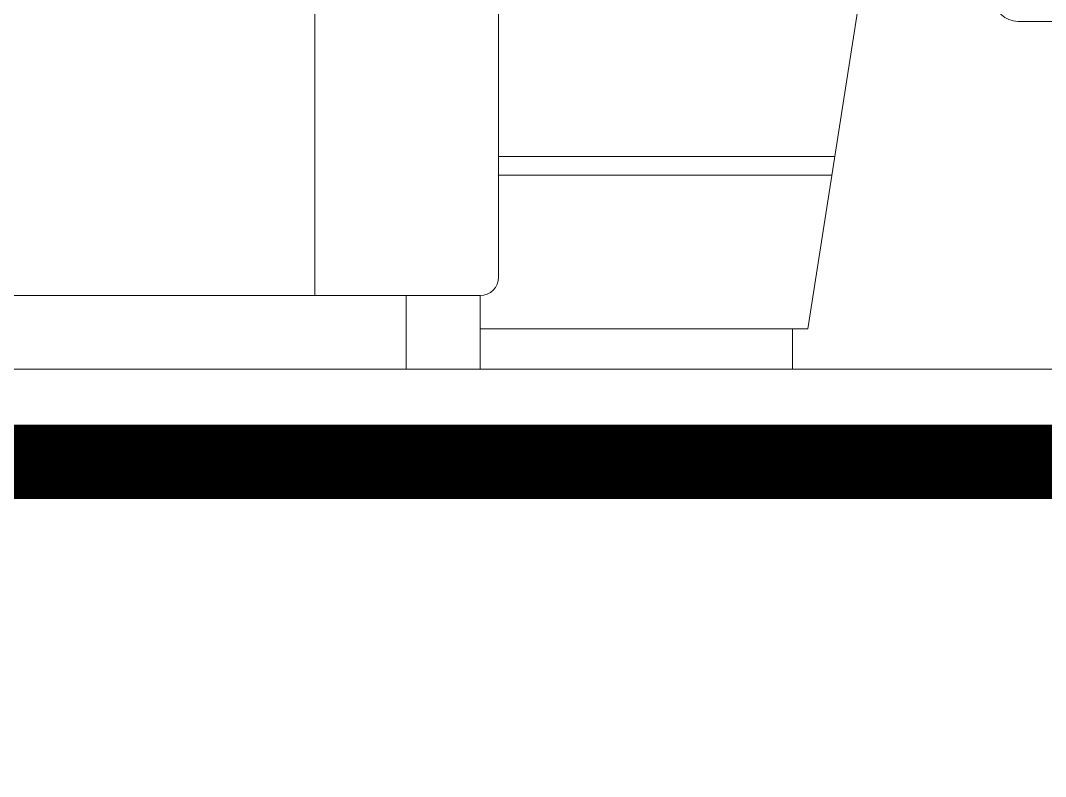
# Model space of a CAD drawing. Header units: millimetres. Extents: x 219.2 to 298.5, y 137.8 to 166.3.
# Drawn here: x 260.485 to 261.592, y 143.521 to 144.338 of the extents above; entities that cross this region are included whole.
import ezdxf

# ---------------------------------------------------------------- set-up
doc = ezdxf.new("R2010")
doc.units = ezdxf.units.MM
for name, color, linetype, lineweight in [('fach00', 33, 'Continuous', 0), ('fach20', 160, 'Continuous', 20), ('muebles', 43, 'Continuous', 0)]:
    doc.layers.add(name, color=color, linetype=linetype, lineweight=lineweight)

# ---------------------------------------------------------------- blocks, each defined once
blk = doc.blocks.new('kids of the century')
at = {"layer": 'fach00'}
for p, q in [((227.3052, 125.7397), (227.3052, 124.9486)), ((227.7504, 125.4731), (227.4589, 125.4997)), ((227.7958, 124.9286), (227.7958, 125.4233)), ((227.9941, 125.3265), (227.7958, 125.3265)), ((227.9941, 125.2765), (227.7958, 125.2765)), ((227.9941, 125.2665), (227.9941, 124.9486)), ((227.9741, 124.9286), (227.3252, 124.9286))]:
    blk.add_line(p, q, dxfattribs=at)
for points in [[(227.4048, 124.9286), (227.3252, 124.9286), (227.3252, 124.8489), (227.4048, 124.8489)], [(227.8945, 124.9286), (227.9741, 124.9286), (227.9741, 124.8489), (227.8945, 124.8489)]]:
    blk.add_lwpolyline(points, close=True, dxfattribs=at)
for centre, radius, start, end in [((227.3727, 125.7079), 0.0746, 45.949, 154.8082), ((226.914, 125.5613), 0.5484, 353.5488, 21.4161), ((227.7458, 125.4233), 0.05, 360, 84.7903), ((227.9941, 125.3015), 0.025, 270, 90), ((227.9841, 125.2665), 0.01, 0, 90), ((227.3252, 124.9486), 0.02, 180, 270), ((227.9741, 124.9486), 0.02, 270, 360)]:
    blk.add_arc(centre, radius, start, end, dxfattribs=at)
blk = doc.blocks.new('culion')
at = {"layer": 'muebles'}
for p, q in [((228.7497, 130.8719), (228.7497, 130.5862)), ((228.8829, 130.8719), (228.8829, 130.5862)), ((228.6694, 130.5562), (228.9631, 130.5562)), ((228.9631, 130.5262), (228.6694, 130.5262))]:
    blk.add_line(p, q, dxfattribs=at)
blk.add_lwpolyline([(229.0783, 130.9519, -0.768746), (229.0668, 130.9019), (228.5617, 130.9019, -1), (228.5617, 130.9519), (229.0783, 130.9519)], format="xyb", dxfattribs=at)
for points in [[(228.7194, 130.9019), (228.7194, 130.8719), (228.9131, 130.8719), (228.9131, 130.9019)], [(228.7194, 130.5562), (228.7194, 130.5862), (228.9131, 130.5862), (228.9131, 130.5562)]]:
    blk.add_lwpolyline(points, dxfattribs=at)
for centre, start, end in [((228.6694, 130.5412), 90, 270), ((228.9631, 130.5412), 270, 90)]:
    blk.add_arc(centre, 0.015, start, end, dxfattribs=at)
blk = doc.blocks.new('el culote')
for p, q in [((228.3829, 128.1557), (228.3283, 127.806)), ((227.9941, 127.9924), (228.3574, 127.9924)), ((227.9941, 127.972), (228.3542, 127.972)), ((228.3283, 127.806), (227.9741, 127.806)), ((228.3115, 127.806), (228.3115, 127.7624))]:
    blk.add_line(p, q)

msp = doc.modelspace()

# ---------------------------------------------------------------- linework, layer by layer
at = {"layer": 'fach20'}
msp.add_line((275.2942, 143.9613), (253.4837, 143.9613), dxfattribs=at)
at = {"layer": 'fach20', "const_width": 0.08}
msp.add_lwpolyline([(251.6927, 143.5613), (252.2899, 143.5613), (253.4899, 143.8613), (275.1942, 143.8613), (275.1942, 143.7113), (276.1646, 143.7113)], dxfattribs=at)

# ---------------------------------------------------------------- block references
at = {"layer": 'fach00'}
for name, p in [('el culote', (33.0067, 16.1989)), ('kids of the century', (33.0067, 19.1124)), ('culion', (32.9999, 13.4352))]:
    msp.add_blockref(name, p, dxfattribs=at)

doc.saveas('drawing.dxf')
